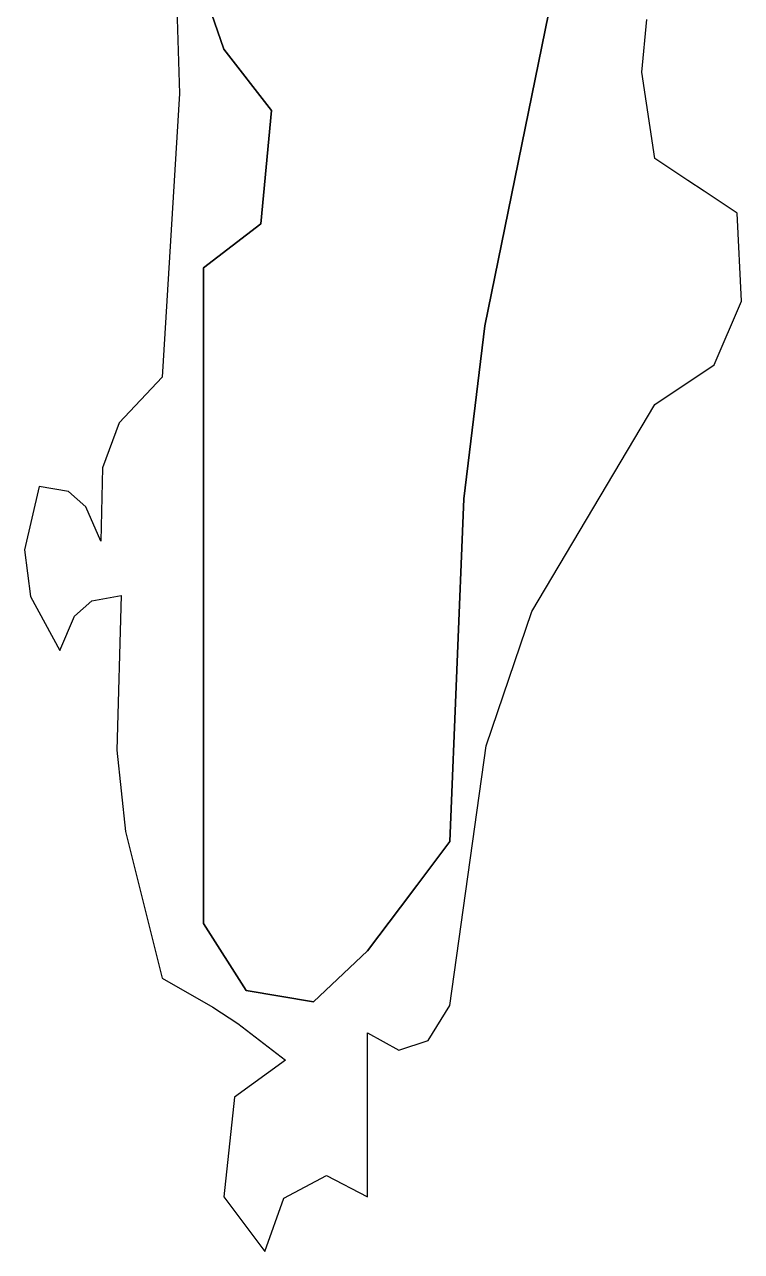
# Model space of a CAD drawing. Extents: x -446699 to 757189, y -606167 to -103070.
# Drawn here: x -196161.33 to -196142.7, y -418855.08 to -418823.17 of the extents above; entities that cross this region are included whole.
import ezdxf

# ---------------------------------------------------------------- set-up
doc = ezdxf.new("R2010")
doc.units = 0
doc.header["$LTSCALE"] = 1000
doc.header["$MEASUREMENT"] = 0
doc.layers.add('_0', color=7, linetype='Continuous')

# ---------------------------------------------------------------- blocks, each defined once
blk = doc.blocks.new('dianziq11')
for p, q in [((1205229.8, -141870.2), (1205234.4, -142031.2)), ((1205570.7, -142287), (1205645.2, -141922)), ((1205645.2, -141922), (1205570.7, -142287)), ((1205266.4, -141933.4), (1205283.5, -141982.3)), ((1205283.5, -141982.3), (1205266.4, -141933.4)), ((1205743.8, -142007.5), (1205749.3, -141949.4)), ((1205283.5, -141982.3), (1205335.8, -142049.9)), ((1205335.8, -142049.9), (1205283.5, -141982.3)), ((1205758.2, -142102.7), (1205743.8, -142007.5)), ((1205234.4, -142031.2), (1205215.6, -142343.6)), ((1205335.8, -142049.9), (1205324, -142174.7)), ((1205324, -142174.7), (1205335.8, -142049.9)), ((1205794.4, -142126.8), (1205758.2, -142102.7)), ((1205812.4, -142138.8), (1205794.4, -142126.8)), ((1205848.6, -142162.9), (1205812.4, -142138.8)), ((1205853.4, -142259.8), (1205848.6, -142162.9)), ((1205324, -142174.7), (1205260.9, -142223.2)), ((1205260.9, -142223.2), (1205324, -142174.7)), ((1205260.9, -142223.2), (1205260.9, -142512.3)), ((1205260.9, -142512.3), (1205260.9, -142223.2)), ((1205823.3, -142330), (1205853.4, -142259.8)), ((1205547.6, -142477.9), (1205570.7, -142287)), ((1205570.7, -142287), (1205547.6, -142477.9)), ((1205758.2, -142373.7), (1205823.3, -142330)), ((1205215.6, -142343.6), (1205168.2, -142394)), ((1205622.7, -142602.1), (1205758.2, -142373.7)), ((1205168.2, -142394), (1205149.7, -142443.5)), ((1205149.7, -142443.5), (1205147.8, -142524.3)), ((1205080, -142464.1), (1205063.9, -142534.1)), ((1205112.3, -142469.9), (1205080, -142464.1)), ((1205131.4, -142486.8), (1205112.3, -142469.9)), ((1205532.1, -142855.6), (1205547.6, -142477.9)), ((1205547.6, -142477.9), (1205532.1, -142855.6)), ((1205147.8, -142524.3), (1205131.4, -142486.8)), ((1205260.9, -142512.3), (1205260.9, -142656.8)), ((1205260.9, -142656.8), (1205260.9, -142512.3)), ((1205063.9, -142534.1), (1205070.3, -142585.4)), ((1205070.3, -142585.4), (1205102.6, -142644.8)), ((1205138.1, -142590.4), (1205170.4, -142584.5)), ((1205170.4, -142584.5), (1205165.6, -142754.8)), ((1205119.1, -142607.3), (1205138.1, -142590.4)), ((1205572.2, -142750.1), (1205622.7, -142602.1)), ((1205102.6, -142644.8), (1205119.1, -142607.3)), ((1205260.9, -142656.8), (1205260.9, -142945.9)), ((1205260.9, -142945.9), (1205260.9, -142656.8)), ((1205532.1, -143036.3), (1205572.2, -142750.1)), ((1205165.6, -142754.8), (1205175.2, -142844.5)), ((1205175.2, -142844.5), (1205215.6, -143006.1)), ((1205496, -142903.8), (1205532.1, -142855.6)), ((1205532.1, -142855.6), (1205496, -142903.8)), ((1205477.9, -142927.9), (1205496, -142903.8)), ((1205496, -142903.8), (1205477.9, -142927.9)), ((1205441.7, -142976), (1205477.9, -142927.9)), ((1205477.9, -142927.9), (1205441.7, -142976)), ((1205260.9, -142945.9), (1205308.1, -143019.8)), ((1205308.1, -143019.8), (1205260.9, -142945.9)), ((1205382.2, -143032.2), (1205441.7, -142976)), ((1205441.7, -142976), (1205382.2, -143032.2)), ((1205215.6, -143006.1), (1205271.4, -143038)), ((1205308.1, -143019.8), (1205382.2, -143032.2)), ((1205382.2, -143032.2), (1205308.1, -143019.8)), ((1205271.4, -143038), (1205298.7, -143056.1)), ((1205508.4, -143074.6), (1205532.1, -143036.3)), ((1205298.7, -143056.1), (1205351.3, -143096.5)), ((1205441.7, -143138.7), (1205441.7, -143066.4)), ((1205441.7, -143066.4), (1205476.2, -143085.3)), ((1205476.2, -143085.3), (1205508.4, -143074.6)), ((1205351.3, -143096.5), (1205295.2, -143137.4)), ((1205295.2, -143137.4), (1205283.4, -143247.1)), ((1205441.7, -143174.8), (1205441.7, -143138.7)), ((1205441.7, -143247.1), (1205441.7, -143174.8)), ((1205349.3, -143248.5), (1205396.4, -143223.4)), ((1205396.4, -143223.4), (1205441.7, -143247.1)), ((1205283.4, -143247.1), (1205328.7, -143307.3)), ((1205328.7, -143307.3), (1205349.3, -143248.5))]:
    blk.add_line(p, q)
blk = doc.blocks.new('YHYHHRR')
at = {"layer": '_0', "xscale": 0.0471933356930011, "yscale": 0.0471933356930011, "zscale": 0.0471933356930011}
blk.add_blockref('dianziq11', (208274.733, 477364.143), dxfattribs=at)

msp = doc.modelspace()

# ---------------------------------------------------------------- block references
at = {"xscale": 0.49999995, "yscale": 0.49999995, "zscale": 0.49999995}
msp.add_blockref('YHYHHRR', (-328734.176, -654155.554), dxfattribs=at)

doc.saveas('drawing.dxf')
